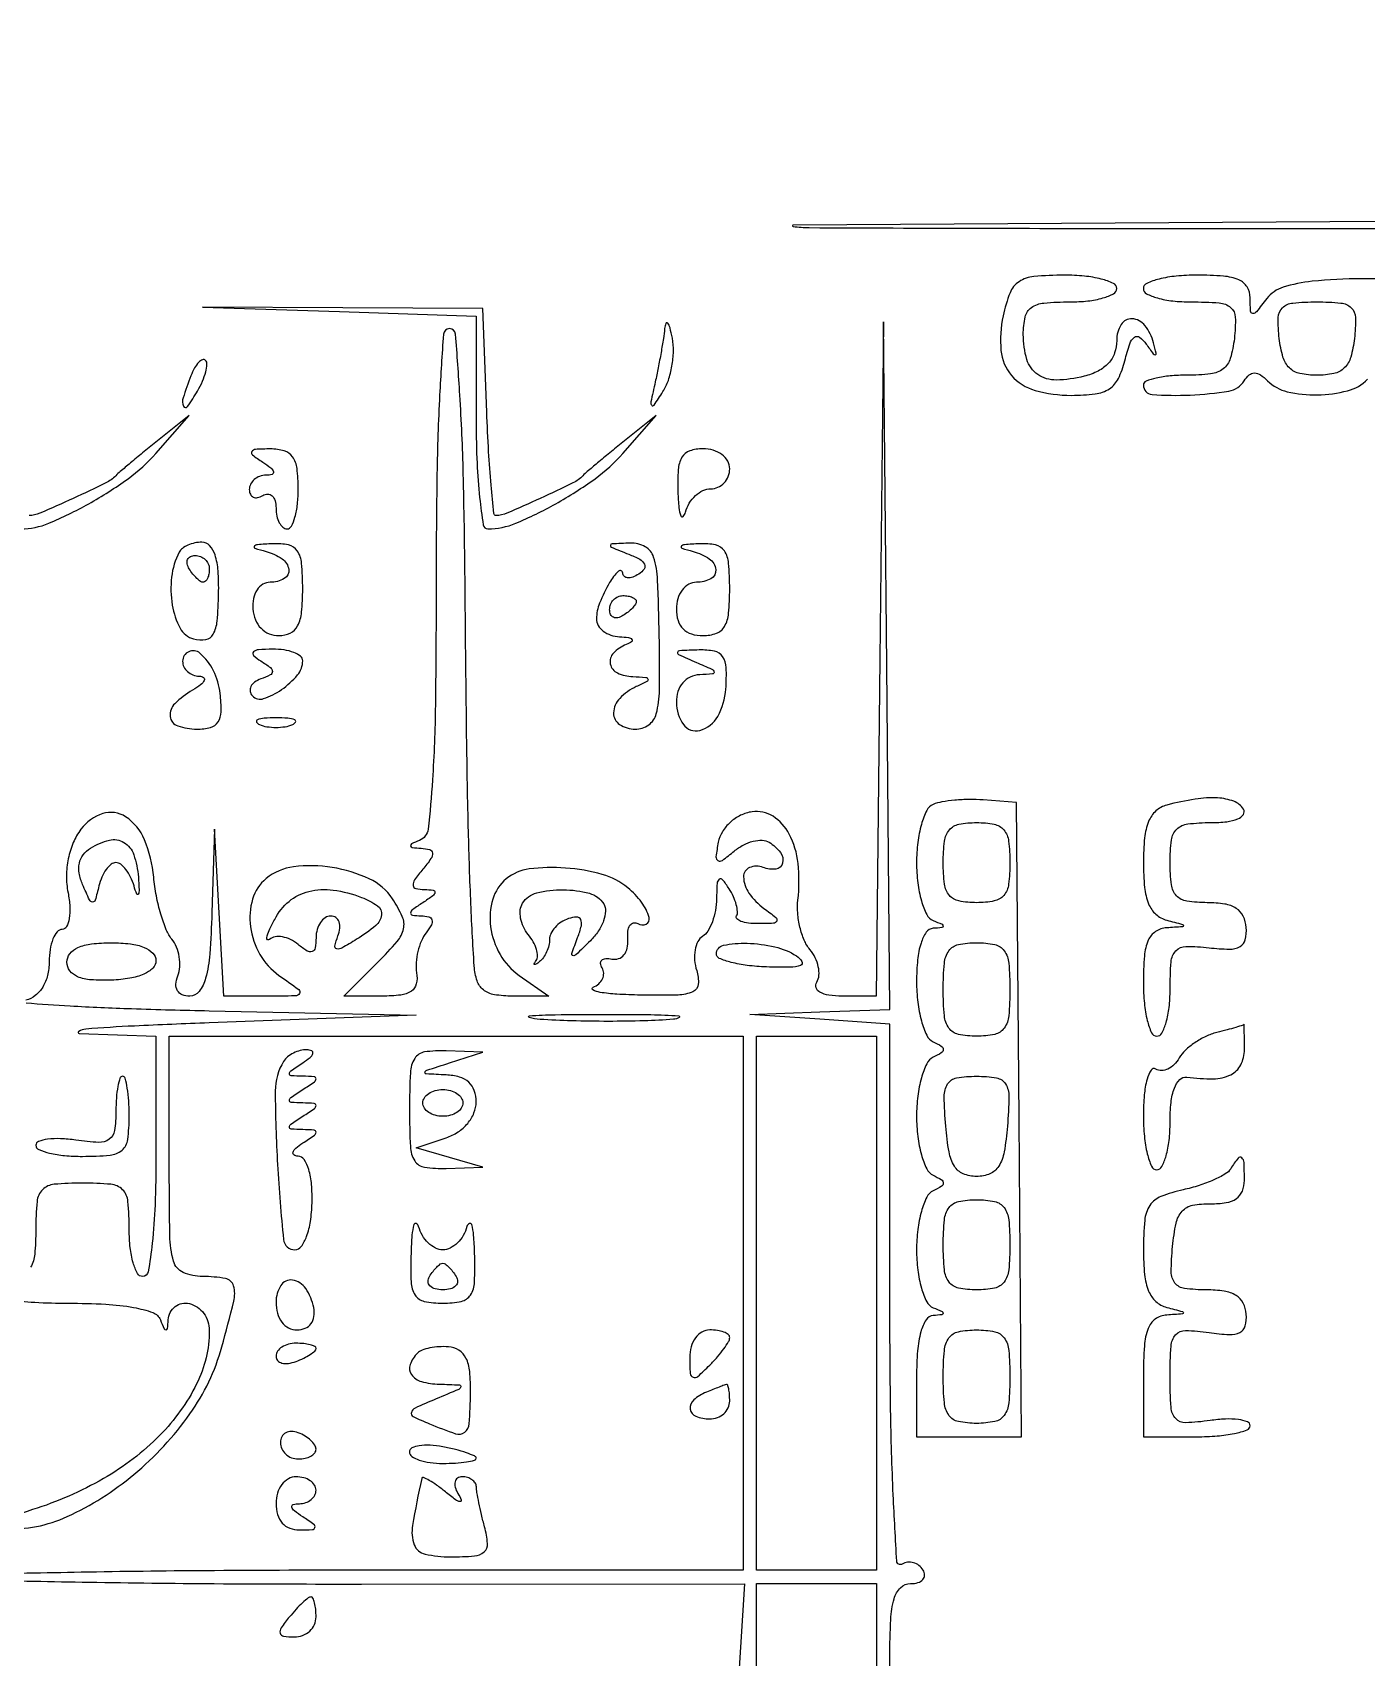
# Model space of a CAD drawing. Extents: x 23 to 255, y 40 to 184.
# Drawn here: x 130.18 to 138.64, y 148.77 to 159.06 of the extents above; entities that cross this region are included whole.
import ezdxf

# ---------------------------------------------------------------- set-up
doc = ezdxf.new("R2010")
doc.units = 0
doc.header["$MEASUREMENT"] = 0

msp = doc.modelspace()

# ---------------------------------------------------------------- linework, layer by layer
for points in [[(207.919475, 175.632891, 0.000007), (191.762556, 175.634099, 0.00002), (173.0434, 175.634494, 0.000013), (151.49745, 175.633531), (95.9364, 175.6296)], [(138.744, 157.86536), (135.00045, 157.842427, 0.924117), (134.99986, 157.834325, 0.036892), (135.102631, 157.826314, 0.000802), (137.229205, 157.821132, 0.000216), (140.6052, 157.819778, 0.000182)], [(139.207308, 157.498688, 0.004094), (138.603977, 157.502424, 0.024745), (138.291456, 157.486323, 0.050167), (138.106939, 157.448688, 0.154835), (138.00375, 157.376768, -0.007276), (137.937348, 157.292857, -0.238757), (137.914426, 157.282673, -0.384316), (137.900239, 157.296834, -0.013121), (137.898, 157.38213, 0.138792), (137.878611, 157.450635, 0.156039), (137.826824, 157.495108, 0.081294), (137.729077, 157.518797, 0.018885), (137.5596, 157.5252, 0.023598), (137.429913, 157.519076, 0.037669), (137.320605, 157.500349, 0.04382), (137.242439, 157.473351, 0.295869), (137.2212, 157.4406, 0.280337), (137.241065, 157.407954, 0.051079), (137.30983, 157.380851, 0.04186), (137.407305, 157.362135, 0.026514), (137.522919, 157.356, -0.017643), (137.702527, 157.34966, -0.159249), (137.774399, 157.320418, -0.213995), (137.803921, 157.258818, -0.034973), (137.797869, 157.12335, -0.042736), (137.772395, 156.997666, -0.158878), (137.727333, 156.931873, -0.136733), (137.647707, 156.899757, -0.02865), (137.49615, 156.891518, 0.022045), (137.390772, 156.887183, 0.035416), (137.301967, 156.873217, 0.039917), (137.237938, 156.852947, 0.305072), (137.2212, 156.828068, 0.393144), (137.276003, 156.769142, 0.028956), (137.516834, 156.765632, 0.029825), (137.763706, 156.791139, 0.21697), (137.860256, 156.855771, -0.075363), (137.891839, 156.892965, -0.181024), (137.925176, 156.905443, -0.150038), (137.96301, 156.893828, -0.047458), (138.009069, 156.855771, 0.141142), (138.133367, 156.787063, 0.059974), (138.324364, 156.766987, 0.059802), (138.515936, 156.792917, 0.133638), (138.64248, 156.86532, -0.049631)], [(135.6138, 148.3038), (135.6138, 148.7691, -0.011748), (135.619374, 149.006317, -0.057369), (135.640945, 149.138636, -0.129), (135.681928, 149.208136, -0.197878), (135.745693, 149.2344, 0.067432), (135.792283, 149.240712, 0.140899), (135.823233, 149.259657, 0.190788), (135.833944, 149.287728, 0.136093), (135.824447, 149.32038, 0.090427), (135.798175, 149.349506, 0.095498), (135.763784, 149.366806, 0.099685), (135.726673, 149.369667, 0.108373), (135.692554, 149.357687, -0.567021), (135.65801, 149.375586, -0.003608), (135.635317, 149.796303, -0.008078), (135.618896, 150.334246, -0.00359), (135.6138, 151.043886), (135.6138, 152.778758), (135.16965, 152.809829), (134.7255, 152.840901), (135.16965, 152.85655), (135.6138, 152.8722), (135.594169, 155.05065), (135.574539, 157.2291), (135.550417, 155.09295), (135.526295, 152.9568), (135.311254, 152.9568, -0.034207), (135.227442, 152.962541, -0.091835), (135.170919, 152.981267, -0.187812), (135.146778, 153.010137, -0.223275), (135.15079, 153.045106, 0.123026), (135.16437, 153.087682, 0.068385), (135.160393, 153.142344, 0.061595), (135.140449, 153.200153, 0.059437), (135.106842, 153.252127, -0.073753), (135.070692, 153.311691, -0.040053), (135.043845, 153.3932, -0.038849), (135.029414, 153.482361, -0.049384), (135.030738, 153.565671, 0.055208), (135.031731, 153.798202, 0.093519), (134.975757, 153.984059, 0.131712), (134.873111, 154.096262, 0.179415), (134.740248, 154.124982, 0.07898), (134.667708, 154.102558, 0.068952), (134.601865, 154.057983, 0.070674), (134.552045, 153.998458, 0.092063), (134.526257, 153.932393, 0.01552), (134.511542, 153.839749, 0.306737), (134.523907, 153.815335, 0.293226), (134.551811, 153.817115, 0.014643), (134.627436, 153.876226, -0.053183), (134.684847, 153.914372, -0.058392), (134.747273, 153.938122, -0.066231), (134.805128, 153.944783, -0.13479), (134.848694, 153.93199, -0.091781), (134.919917, 153.867397, -0.225752), (134.934081, 153.799973, -0.312335), (134.891746, 153.762215, -0.12293), (134.8101, 153.772206, 0.190086), (134.72455, 153.771412, 0.31146), (134.686307, 153.713287, 0.149773), (134.720571, 153.609636, 0.080882), (134.815784, 153.513005, -0.012229), (134.890247, 153.455711, -0.322222), (134.896532, 153.432739, -0.300962), (134.876641, 153.418243, -0.011272), (134.779695, 153.416057, -0.027893), (134.717105, 153.419552, -0.05796), (134.669531, 153.430557, -0.108842), (134.643791, 153.446693, -0.350249), (134.641529, 153.465418, 0.161208), (134.648035, 153.492724, 0.045488), (134.640243, 153.536369, 0.040812), (134.621816, 153.586982, 0.03334), (134.594313, 153.637639, 0.026538), (134.553854, 153.694659, 0.413921), (134.532296, 153.697165, 0.214469), (134.518318, 153.670256, 0.01239), (134.515295, 153.575143, -0.04317), (134.508285, 153.500201, -0.044304), (134.488518, 153.428251, -0.048339), (134.459847, 153.369387, -0.117374), (134.425959, 153.335373, 0.140631), (134.396102, 153.30253, 0.072852), (134.378891, 153.249333, 0.06322), (134.376235, 153.184912, 0.055621), (134.38936, 153.11888, -0.097377), (134.399217, 153.032167, -0.276319), (134.365237, 152.984583, -0.098082), (134.271203, 152.963956, -0.009197), (134.033251, 152.963479, -0.010151), (133.883615, 152.968971, -0.026491), (133.776637, 152.980782, -0.083191), (133.731046, 152.996344, -0.635141), (133.731977, 153.013005, 0.081239), (133.768854, 153.035379, 0.106944), (133.792608, 153.06661, 0.121588), (133.799545, 153.101703, 0.127374), (133.789139, 153.135322, -0.111274), (133.779355, 153.163705, -0.242561), (133.787362, 153.184619, -0.174152), (133.812562, 153.194813, -0.061108), (133.852062, 153.191546, 0.13571), (133.893928, 153.194279, 0.139547), (133.927924, 153.218154, 0.115333), (133.948577, 153.260736, 0.075289), (133.952502, 153.31544, -0.047533), (133.953371, 153.368629, -0.113146), (133.966356, 153.405732, -0.205057), (133.988595, 153.421087, -0.190599), (134.015952, 153.416197, 0.255464), (134.06921, 153.413353, 0.364287), (134.087775, 153.45435, 0.092924), (134.039768, 153.551544, 0.058559), (133.9522, 153.643476, 0.105605), (133.790474, 153.728144, 0.049827), (133.557174, 153.768743, 0.049933), (133.327534, 153.762526, 0.140942), (133.18155, 153.699617, 0.150293), (133.096206, 153.570908, 0.105637), (133.082806, 153.39648, 0.097853), (133.142889, 153.220442, 0.109381), (133.263824, 153.088497), (133.451848, 152.9568), (133.221524, 152.9568, -0.039873), (133.106668, 152.965974, -0.127132), (133.036738, 152.99656, -0.149046), (132.996759, 153.053802, -0.062368), (132.978886, 153.14715, -0.005776), (132.956495, 153.568846, -0.00442), (132.941418, 154.030393, -0.002936), (132.930385, 154.645208, -0.000835), (132.920449, 155.60055, 0.003954), (132.909334, 156.268548, 0.00936), (132.887814, 156.765625, 0.004328), (132.860531, 157.151209, 0.391174), (132.822, 157.1868, 0.393715), (132.783454, 157.150879, 0.004419), (132.759668, 156.765562, 0.009364), (132.742615, 156.265485, 0.00384), (132.7374, 155.58645, -0.003122), (132.732494, 154.800622, -0.012948), (132.714288, 154.326529, -0.013034), (132.686041, 154.014705, -0.2743), (132.63165, 153.943429, 0.014493), (132.581759, 153.921595, 0.347057), (132.575394, 153.908787, 0.323642), (132.586377, 153.898801, 0.013607), (132.642009, 153.894079, -0.053885), (132.696735, 153.884959, -0.314107), (132.714321, 153.863621, -0.17556), (132.704622, 153.828157, -0.019547), (132.6528, 153.7605, 0.018329), (132.60068, 153.692797, 0.177684), (132.591253, 153.658429, 0.328723), (132.608627, 153.638586, 0.051364), (132.663591, 153.632305, -0.028708), (132.718888, 153.628508, -0.415053), (132.729772, 153.614426, -0.207367), (132.716809, 153.592689, -0.012592), (132.6528, 153.549, 0.012592), (132.588791, 153.505311, 0.207367), (132.575828, 153.483574, 0.415053), (132.586712, 153.469492, 0.028708), (132.642009, 153.465695, -0.061634), (132.690358, 153.459164, -0.261424), (132.710584, 153.4396, -0.203606), (132.707024, 153.40769, -0.039767), (132.674024, 153.35865, 0.068059), (132.643559, 153.307352, 0.041854), (132.621667, 153.240474, 0.041251), (132.610893, 153.169295, 0.057099), (132.613879, 153.10485, -0.096959), (132.611558, 153.034404, -0.189488), (132.580289, 152.988775, -0.11983), (132.513297, 152.963792, -0.029616), (132.39536, 152.9568), (132.152891, 152.9568), (132.368281, 153.17219, 0.018349), (132.490613, 153.303845, 0.122477), (132.530678, 153.383058, 0.163839), (132.522894, 153.460437, 0.040116), (132.460057, 153.57404, 0.138254), (132.313497, 153.700167, 0.069664), (132.078345, 153.772067, 0.069945), (131.833813, 153.77646, 0.143735), (131.659517, 153.701284, 0.148271), (131.573759, 153.571433, 0.10577), (131.560006, 153.396638, 0.098267), (131.619937, 153.220601, 0.109368), (131.741024, 153.088497, -0.006351), (131.866241, 152.9984, -0.388836), (131.871097, 152.973515, -0.256945), (131.844363, 152.958251, -0.003945), (131.660461, 152.9568), (131.391874, 152.9568), (131.361838, 153.48555), (131.331801, 154.0143), (131.315501, 153.48555, -0.010798), (131.301787, 153.224154, -0.046481), (131.275941, 153.070733, -0.096965), (131.235039, 152.986731, -0.235289), (131.174955, 152.9568, -0.094009), (131.127441, 152.965813, -0.167795), (131.097545, 152.991376, -0.152052), (131.088057, 153.032066, -0.073557), (131.09982, 153.084777, 0.076404), (131.112145, 153.141518, 0.055867), (131.108902, 153.206009, 0.05592), (131.091476, 153.26811, 0.077008), (131.061777, 153.317767, -0.077892), (131.026302, 153.377318, -0.024026), (130.991982, 153.476305, -0.023388), (130.963717, 153.592343, -0.023697), (130.946562, 153.710008, 0.071972), (130.888086, 153.947842, 0.151867), (130.768907, 154.093362, 0.228028), (130.623653, 154.113056, 0.154344), (130.485292, 154.0143, 0.062437), (130.436696, 153.929408, 0.048659), (130.405458, 153.827692, 0.047356), (130.39386, 153.718768, 0.051124), (130.403532, 153.61245, -0.032605), (130.41498, 153.523285, -0.055161), (130.411393, 153.448141, -0.079212), (130.394678, 153.397021, -0.281256), (130.366485, 153.3798, 0.225771), (130.334901, 153.364772, 0.075281), (130.30823, 153.319494, 0.057286), (130.290032, 153.253119, 0.038306), (130.284, 153.174503, -0.058868), (130.273778, 153.087981, -0.077706), (130.243612, 153.014657, -0.087989), (130.196265, 152.960775, -0.105067), (130.13595, 152.930517, 0.845505)], [(130.104468, 155.9178, 0.099383), (130.281363, 155.953311, 0.02833), (130.534494, 156.076486, 0.029338), (130.783977, 156.235757, 0.055162), (130.9608, 156.396258), (131.1723, 156.63569), (130.9608, 156.467095, 0.00273), (130.876718, 156.399316, 0.003354), (130.799003, 156.335093, 0.002787), (130.73438, 156.280341, 0.024221), (130.707, 156.254478, -0.088537), (130.643883, 156.208581, -0.005646), (130.436469, 156.110725, -0.005133), (130.225396, 156.016652, -0.102608), (130.156678, 156.0024, -0.384854)], [(130.137416, 152.914012, 0.005385), (130.416584, 152.895084, 0.00598), (130.806154, 152.877553, 0.002991), (131.2992, 152.864223), (132.6105, 152.836619), (131.2992, 152.7876, 0.002454), (130.824265, 152.767511, 0.00841), (130.515989, 152.747754, 0.112805), (130.471122, 152.733605, 0.750349), (130.47435, 152.720791), (130.9608, 152.703), (130.9608, 151.9416, -0.009164), (130.955156, 151.633679, -0.018502), (130.9373, 151.3917, -0.014491), (130.911797, 151.210249, -0.365646), (130.8762, 151.1802, -0.277684), (130.84357, 151.199835, -0.052312), (130.816451, 151.267179, -0.042582), (130.797737, 151.362842, -0.027026), (130.7916, 151.4763, 0.021868), (130.783724, 151.656296, 0.176278), (130.7493, 151.7301, 0.176278), (130.675496, 151.764524, 0.021868), (130.4955, 151.7724, 0.021868), (130.315504, 151.764524, 0.176278), (130.2417, 151.7301, 0.176278), (130.207276, 151.656296, 0.021868), (130.1994, 151.4763, -0.022514), (130.192447, 151.321966, -0.10769), (130.166164, 151.238362, -0.177212)], [(129.998718, 149.581164, 0.119802), (130.398434, 149.658882, 0.066431), (130.820933, 149.925638, 0.064008), (131.176226, 150.309232, 0.08732), (131.378713, 150.733738, 0.007419), (131.454533, 151.023366, 0.127575), (131.45331, 151.120572, 0.289989), (131.401975, 151.167441, 0.04389), (131.2569, 151.1802, -0.104331), (131.134161, 151.206093, -0.224677), (131.072425, 151.27749, -0.064117), (131.049123, 151.43946, -0.003707), (131.0454, 151.9416), (131.0454, 152.703), (132.8643, 152.703), (134.6832, 152.703), (134.6832, 151.011), (134.6832, 149.319), (132.2157, 149.319, 0.001694), (131.27256, 149.315805, 0.002904), (130.48612, 149.305908, 0.00048), (129.800092, 149.292629, 0.660858)], [(130.017863, 151.035446, 0.024552), (130.192363, 151.016967, 0.014104), (130.40385, 151.011, -0.013296), (130.642559, 151.004651, -0.031386), (130.819313, 150.984067, -0.040594), (130.940836, 150.951762, -0.214789), (130.989371, 150.90525, 0.009076), (131.013082, 150.84943, 0.295955), (131.024844, 150.8418, 0.382689), (131.033958, 150.849973, 0.011437), (131.038721, 150.90525, -0.213564), (131.083148, 150.989785, -0.2342), (131.173258, 151.008615, -0.174833), (131.26407, 150.94645, -0.15737), (131.2992, 150.837599, -0.116974), (131.219016, 150.499547, -0.078445), (130.986456, 150.175404, -0.068018), (130.627788, 149.899302, -0.053892), (130.179173, 149.702961, 0.011443), (130.038407, 149.655098, 0.060843)], [(129.835513, 149.256246, 0.000443), (130.537337, 149.243461, 0.00279), (131.330992, 149.234136, 0.00172), (132.264882, 149.231587), (134.692426, 149.233312), (134.666663, 148.832006), (134.6409, 148.4307)]]:
    msp.add_lwpolyline(points, format="xyb")
for points in [[(136.332139, 157.267935, 0.077116), (136.318441, 157.048269, 0.155593), (136.385349, 156.890178, 0.148468), (136.534313, 156.795339, 0.068145), (136.764647, 156.7638, 0.030441), (136.916202, 156.773036, 0.113649), (137.005385, 156.805394, 0.136468), (137.062432, 156.869765, 0.052044), (137.103877, 156.983339, -0.018768), (137.134913, 157.089889, -0.147343), (137.164272, 157.131579, -0.339675), (137.197414, 157.131903, -0.078605), (137.23883, 157.089089, 0.005133), (137.283894, 157.026253, 0.283067), (137.296796, 157.021, 0.435176), (137.302855, 157.03015, 0.006991), (137.285803, 157.096913, 0.100696), (137.231043, 157.206131, 0.214641), (137.149121, 157.249036, 0.281197), (137.079694, 157.212126, 0.134278), (137.052, 157.110862, -0.085527), (137.038452, 157.032236, -0.099929), (136.999535, 156.967384, -0.089908), (136.934696, 156.91791, -0.056699), (136.845308, 156.884347, -0.056558), (136.669307, 156.860816, -0.156866), (136.551127, 156.896248, -0.172429), (136.48258, 156.990893, -0.07145), (136.4598, 157.149493, -0.053896), (136.47186, 157.26105, -0.188804), (136.511276, 157.320099, -0.131501), (136.590784, 157.348896, -0.021501), (136.7559, 157.356, 0.027026), (136.869358, 157.362137, 0.042582), (136.965021, 157.380851, 0.052312), (137.032365, 157.40797, 0.277684), (137.052, 157.4406, 0.293239), (137.030998, 157.473332, 0.045052), (136.95457, 157.500349, 0.038376), (136.84743, 157.519074, 0.024083), (136.720322, 157.5252, 0.021227), (136.527323, 157.517003, 0.125753), (136.432667, 157.484042, 0.155693), (136.37581, 157.413242, 0.037893)], [(138.559269, 157.12335, -0.041219), (138.535861, 157.006036, -0.130226), (138.495108, 156.937792, -0.141853), (138.428257, 156.901993, -0.052502), (138.321, 156.8907, -0.052502), (138.213743, 156.901993, -0.141853), (138.146892, 156.937792, -0.130226), (138.106139, 157.006036, -0.041219), (138.082731, 157.12335, -0.032921), (138.076251, 157.256181, -0.197576), (138.103096, 157.318421, -0.171376), (138.168621, 157.34879, -0.023644), (138.321, 157.356, -0.023644), (138.473379, 157.34879, -0.171376), (138.538904, 157.318421, -0.197576), (138.565749, 157.256181, -0.032921)], [(132.12405, 157.294494), (132.9912, 157.265481), (132.9912, 156.59164, 0.010343), (132.996545, 156.333285, 0.017103), (133.013016, 156.115741, 0.011161), (133.035959, 155.943072, 0.369676), (133.065468, 155.9178, 0.099383), (133.242363, 155.953311, 0.02833), (133.495494, 156.076486, 0.029338), (133.744977, 156.235757, 0.055162), (133.9218, 156.396258), (134.1333, 156.63569), (133.9218, 156.467095, 0.00273), (133.837718, 156.399316, 0.003354), (133.760002, 156.335093, 0.002787), (133.69538, 156.280341, 0.024221), (133.668, 156.254478, -0.088537), (133.604883, 156.208581, -0.005646), (133.397469, 156.110725, -0.005133), (133.186396, 156.016652, -0.102608), (133.117678, 156.0024, -0.384854), (133.103125, 156.015549, -0.002704), (133.08587, 156.194997, -0.008235), (133.070182, 156.406652, -0.004962), (133.058209, 156.65805), (133.0335, 157.3137), (132.1452, 157.318604), (131.2569, 157.323507)], [(134.185966, 157.1868, -0.013669), (134.177903, 157.123604, -0.005055), (134.163217, 157.035049, -0.005006), (134.145235, 156.938676, -0.006009), (134.126324, 156.8484, 0.003616), (134.09927, 156.722265, 0.223843), (134.104499, 156.70056, 0.505006), (134.118722, 156.701147, 0.006606), (134.175345, 156.787383, 0.060816), (134.209472, 156.858702, 0.03761), (134.232458, 156.948862, 0.037292), (134.241876, 157.042812, 0.054153), (134.234986, 157.125783, 0.014718), (134.220105, 157.192181, 0.107129), (134.205594, 157.221222, 0.577305), (134.193772, 157.219398, 0.067847)], [(131.182751, 156.887429, 0.013074), (131.133228, 156.747546, 0.18392), (131.135827, 156.69527, 0.582659), (131.161379, 156.692649, 0.022794), (131.224927, 156.791295, 0.028467), (131.256416, 156.853316, 0.039963), (131.276703, 156.91197, 0.045448), (131.284558, 156.959952, 0.217548), (131.275106, 156.985294, 0.299281), (131.255813, 156.989281, 0.109577), (131.231641, 156.972883, 0.064271), (131.205819, 156.937324, 0.033338)], [(131.6376, 156.3408, -0.021149), (131.690209, 156.303556, -0.167501), (131.706338, 156.278969, -0.405416), (131.697236, 156.263135, -0.066727), (131.65875, 156.257495, 0.083154), (131.618363, 156.250222, 0.091721), (131.584064, 156.230263, 0.09923), (131.56112, 156.200883, 0.11683), (131.553, 156.166607, 0.108972), (131.559623, 156.136579, 0.182303), (131.577851, 156.118691, 0.161196), (131.605274, 156.116059, 0.082592), (131.6376, 156.1293, -0.139169), (131.669718, 156.138432, -0.191142), (131.697349, 156.127483, -0.138808), (131.716002, 156.096361, -0.066118), (131.7222, 156.049693, 0.051482), (131.72741, 155.999227, 0.071405), (131.742909, 155.956544, 0.091442), (131.765791, 155.927854, 0.180719), (131.7927, 155.9178, 0.281649), (131.819912, 155.934449, 0.050468), (131.842491, 155.992354, 0.041504), (131.858088, 156.074347, 0.026262), (131.8632, 156.1716, 0.030254), (131.855382, 156.300682, 0.122713), (131.82747, 156.373687, 0.170526), (131.774424, 156.411847, 0.07342), (131.68695, 156.424105, 0.011407), (131.591866, 156.421236, 0.250821), (131.568882, 156.407318, 0.381624), (131.573089, 156.38594, 0.018406)], [(134.270014, 156.15045, 0.013336), (134.27613, 156.052473, 0.069126), (134.28831, 155.999756, 0.544712), (134.303152, 155.996621, 0.132213), (134.318517, 156.02355, -0.071619), (134.342348, 156.080136, -0.07028), (134.381296, 156.12811, -0.075733), (134.428875, 156.160477, -0.112012), (134.477903, 156.1716, 0.104278), (134.523957, 156.18131, 0.099031), (134.563145, 156.208877, 0.096628), (134.589409, 156.25006, 0.094034), (134.5986, 156.2985, 0.130775), (134.585639, 156.347209, 0.10214), (134.54925, 156.388387, 0.08892), (134.494492, 156.415936, 0.072314), (134.4294, 156.4254, 0.0814), (134.345071, 156.41158, 0.182114), (134.295548, 156.371108, 0.11614), (134.271954, 156.293213, 0.02464)], [(131.107785, 155.76975, 0.088361), (131.060213, 155.612266, 0.070965), (131.064572, 155.435033, 0.080449), (131.114391, 155.288073, 0.209911), (131.200001, 155.220305, 0.105875), (131.276756, 155.216863, 0.228896), (131.323823, 155.250194, 0.105177), (131.348969, 155.33295, 0.015855), (131.358324, 155.506989, 0.022362), (131.355029, 155.651941, 0.061472), (131.335722, 155.752208, 0.106008), (131.301368, 155.811621, 0.211921), (131.252742, 155.8332, 0.051594), (131.207223, 155.82849, 0.051645), (131.163649, 155.814562, 0.05654), (131.128303, 155.794062, 0.116184)], [(131.65875, 155.774883, -0.086372), (131.760782, 155.728345, -0.212169), (131.803098, 155.659698, -0.309875), (131.774166, 155.602275, -0.126444), (131.685158, 155.5794, 0.135509), (131.63862, 155.566551, 0.115555), (131.60192, 155.531047, 0.095658), (131.580088, 155.476565, 0.066491), (131.576261, 155.4102, 0.076192), (131.592094, 155.341739, 0.097873), (131.627139, 155.287601, 0.104086), (131.678214, 155.253125, 0.096884), (131.740203, 155.241, 0.113763), (131.812715, 155.257715, 0.162811), (131.85945, 155.30357, 0.09485), (131.884475, 155.389631, 0.023465), (131.8914, 155.5371, 0.020614), (131.884686, 155.699874, 0.126755), (131.857355, 155.778485, 0.198098), (131.801987, 155.815789, 0.063402), (131.70105, 155.823386, 0.005718), (131.604412, 155.817295, 0.197309), (131.584405, 155.807283, 0.541772), (131.58783, 155.795184, 0.01159)], [(133.958485, 155.757248, -0.031576), (134.028155, 155.724756, -0.152316), (134.058194, 155.693714, -0.279563), (134.055764, 155.662836, -0.098689), (134.021935, 155.631301, -0.049466), (133.983442, 155.612482, -0.105494), (133.950834, 155.607699, -0.178656), (133.92946, 155.617196, -0.197551), (133.920505, 155.637857, 0.651256), (133.893543, 155.649173, 0.073585), (133.836952, 155.577261, 0.034458), (133.773949, 155.447145, 0.092714), (133.753895, 155.34675, 0.137046), (133.764769, 155.305898, 0.09643), (133.79647, 155.270102, 0.083175), (133.844163, 155.244801, 0.069287), (133.90065, 155.234321, -0.021021), (133.957042, 155.229396, -0.185333), (133.978657, 155.217709, -0.449116), (133.976624, 155.202813, -0.051902), (133.94295, 155.184971, 0.104455), (133.861319, 155.130116, 0.248878), (133.841517, 155.062049, 0.237559), (133.886837, 155.004986, 0.098563), (133.98525, 154.981254, -0.00889), (134.065821, 154.976582, -0.30205), (134.080218, 154.965354, -0.371832), (134.073986, 154.950204, -0.01078), (134.0064, 154.917804, 0.094192), (133.901122, 154.843705, 0.188031), (133.862256, 154.751252, 0.260104), (133.900514, 154.678247, 0.145811), (133.999342, 154.6488, 0.15454), (134.084888, 154.675887, 0.178196), (134.133312, 154.745945, 0.060561), (134.152933, 154.894715, 0.006591), (134.151886, 155.241, 0.006496), (134.141581, 155.593804, 0.0653), (134.116336, 155.738607, 0.192537), (134.06258, 155.804616, 0.136121), (133.968593, 155.827254, 0.003037), (133.852497, 155.822573, 0.359662), (133.842133, 155.813169, 0.345097), (133.849255, 155.800764, 0.002938)], [(134.36595, 155.774883, -0.085659), (134.469077, 155.728021, -0.219845), (134.510255, 155.659417, -0.309409), (134.479404, 155.601905, -0.12015), (134.3871, 155.5794, 0.130775), (134.338391, 155.566439, 0.10214), (134.297213, 155.53005, 0.08892), (134.269664, 155.475292, 0.072314), (134.2602, 155.4102, 0.072254), (134.270931, 155.336331, 0.124864), (134.3025, 155.2833, 0.124864), (134.355531, 155.251731, 0.072254), (134.4294, 155.241, 0.087745), (134.514208, 155.255999, 0.177212), (134.565364, 155.299162, 0.10769), (134.591647, 155.382766, 0.022514), (134.5986, 155.5371, 0.020614), (134.591886, 155.699874, 0.126755), (134.564555, 155.778485, 0.198098), (134.509187, 155.815789, 0.063402), (134.40825, 155.823386, 0.005718), (134.311612, 155.817295, 0.197309), (134.291605, 155.807283, 0.541772), (134.29503, 155.795184, 0.01159)], [(131.2992, 155.664, -0.042167), (131.296464, 155.631611, -0.061769), (131.288241, 155.604251, -0.081139), (131.276159, 155.585699, -0.210953), (131.261893, 155.5794, -0.151918), (131.244065, 155.584945, -0.038439), (131.220186, 155.604251, -0.035638), (131.195057, 155.631617, -0.029505), (131.1723, 155.664, -0.082592), (131.159059, 155.696326, -0.161196), (131.161691, 155.723749, -0.182303), (131.179579, 155.741977, -0.108972), (131.209607, 155.7486, -0.093332), (131.243807, 155.74216, -0.09642), (131.272882, 155.723749, -0.099167), (131.292342, 155.69628, -0.105053)], [(134.0064, 155.457493, -0.151918), (134.000855, 155.439665, -0.038439), (133.981549, 155.415786, -0.035638), (133.954183, 155.390657, -0.029505), (133.9218, 155.3679, -0.082592), (133.889474, 155.354659, -0.161196), (133.862051, 155.357291, -0.182303), (133.843823, 155.375179, -0.108972), (133.8372, 155.405207, -0.093332), (133.84364, 155.439407, -0.09642), (133.862051, 155.468482, -0.099167), (133.88952, 155.487942, -0.105053), (133.9218, 155.4948, -0.042167), (133.954189, 155.492064, -0.061769), (133.981549, 155.483841, -0.081139), (134.000101, 155.471759, -0.210953)], [(131.13, 155.07885, 0.113777), (131.138106, 155.043687, 0.097765), (131.161064, 155.013366, 0.091431), (131.195365, 154.99255, 0.084899), (131.23575, 154.984627, -0.145621), (131.262513, 154.97595, -0.368599), (131.26742, 154.957636, -0.121624), (131.244405, 154.929557, -0.02869), (131.19345, 154.895824, 0.061658), (131.080693, 154.810004, 0.230194), (131.051421, 154.728436, 0.290573), (131.098744, 154.669134, 0.083118), (131.220219, 154.6488, 0.063125), (131.306813, 154.659776, 0.186866), (131.354682, 154.694069, 0.142947), (131.37443, 154.758889, 0.032407), (131.368269, 154.874926, 0.084846), (131.325825, 155.018669, 0.101978), (131.239598, 155.12985, 0.294231), (131.16864, 155.139529, 0.291363)], [(131.626023, 155.080745, -0.020691), (131.686469, 155.038848, -0.235018), (131.699045, 155.01357, -0.286291), (131.685418, 154.991721, -0.028556), (131.626023, 154.966723, 0.069143), (131.586468, 154.946164, 0.122163), (131.562614, 154.918427, 0.160455), (131.558075, 154.888179, 0.146173), (131.572106, 154.859827, 0.294707), (131.643149, 154.841854, 0.070831), (131.756988, 154.899226, 0.065788), (131.85842, 154.991776, 0.176748), (131.8914, 155.082159, 0.231497), (131.877534, 155.110503, 0.073854), (131.835485, 155.134211, 0.056104), (131.773948, 155.150178, 0.037162), (131.70105, 155.155105, 0.015005), (131.610645, 155.151775, 0.180447), (131.579404, 155.137678, 0.429735), (131.579881, 155.115892, 0.043137)], [(134.3871, 155.0718, -0.005675), (134.48456, 155.028603, -0.223503), (134.499406, 155.011065, -0.467319), (134.490445, 154.998289, -0.011173), (134.40825, 154.993146, 0.098015), (134.348001, 154.978686, 0.109962), (134.3006, 154.942652, 0.101932), (134.270531, 154.887426, 0.073992), (134.2602, 154.818, 0.156358), (134.305074, 154.678012, 0.313227), (134.409365, 154.640733, 0.203047), (134.522777, 154.729564, 0.109397), (134.574044, 154.902768, 0.026228), (134.576409, 155.038659, 0.14201), (134.553641, 155.108022, 0.195718), (134.50179, 155.14236, 0.057609), (134.404844, 155.150454, 0.003315), (134.280154, 155.14566, 0.338022), (134.267639, 155.135184, 0.357376), (134.274743, 155.121009, 0.003476)], [(131.61645, 154.677371, 0.057986), (131.664673, 154.664145, 0.037979), (131.7222, 154.659769, 0.037979), (131.779727, 154.664145, 0.057986), (131.82795, 154.677371, 0.174857), (131.845664, 154.693215, 0.447206), (131.840508, 154.707507, 0.078554), (131.797616, 154.717403, 0.017491), (131.7222, 154.720042, 0.017491), (131.646784, 154.717403, 0.078554), (131.603892, 154.707507, 0.447206), (131.598736, 154.693215, 0.174857)], [(135.88875, 154.171614, 0.180787), (135.847806, 154.132998, 0.044458), (135.81395, 154.045215, 0.039646), (135.790728, 153.93065, 0.030194), (135.783, 153.8028, 0.029973), (135.79069, 153.67463, 0.040199), (135.81383, 153.560604, 0.045539), (135.847659, 153.473793, 0.183176), (135.88875, 153.435829, -0.009076), (135.94457, 153.412118, -0.295955), (135.9522, 153.400356, -0.382689), (135.944027, 153.391242, -0.011437), (135.88875, 153.386479, 0.230027), (135.844825, 153.361605, 0.075178), (135.811326, 153.292833, 0.051297), (135.789811, 153.18707, 0.024552), (135.783, 153.04845, 0.029693), (135.790758, 152.917924, 0.03807), (135.81405, 152.7999, 0.041955), (135.84791, 152.708507, 0.175648), (135.88875, 152.66775, -0.029131), (135.940142, 152.640016, -0.260055), (135.9522, 152.6184, -0.260055), (135.940142, 152.596784, -0.029131), (135.88875, 152.56905, 0.173653), (135.847945, 152.528642, 0.042679), (135.814064, 152.438933, 0.038619), (135.790766, 152.323171, 0.030361), (135.783, 152.1954, 0.030361), (135.790766, 152.067629, 0.038619), (135.814064, 151.951867, 0.042679), (135.847945, 151.862158, 0.173653), (135.88875, 151.82175, -0.029131), (135.940142, 151.794016, -0.260055), (135.9522, 151.7724, -0.260055), (135.940142, 151.750784, -0.029131), (135.88875, 151.72305, 0.173653), (135.847945, 151.682642, 0.042679), (135.814064, 151.592933, 0.038619), (135.790766, 151.477171, 0.030361), (135.783, 151.3494, 0.029973), (135.79069, 151.22123, 0.040199), (135.81383, 151.107204, 0.045539), (135.847659, 151.020393, 0.183176), (135.88875, 150.982429, -0.009076), (135.94457, 150.958718, -0.295955), (135.9522, 150.946956, -0.382689), (135.944027, 150.937842, -0.011437), (135.88875, 150.933079, 0.243429), (135.843588, 150.905968, 0.071645), (135.810396, 150.829504, 0.04693), (135.789468, 150.709532, 0.019731), (135.783, 150.5457), (135.783, 150.165), (136.115438, 150.165), (136.447876, 150.165), (136.432688, 152.17425), (136.4175, 154.1835), (136.206, 154.199814, 0.021748), (136.117268, 154.202786, 0.019667), (136.025564, 154.198259, 0.020115), (135.943768, 154.187659, 0.057392)], [(137.36925, 154.167483, 0.121246), (137.300464, 154.130179, 0.112196), (137.254465, 154.064239, 0.072334), (137.228814, 153.95997, 0.024207), (137.2212, 153.8028, 0.024207), (137.228814, 153.64563, 0.072334), (137.254465, 153.541361, 0.112196), (137.300464, 153.475421, 0.121246), (137.36925, 153.438117, -0.001923), (137.468755, 153.411704, -0.339035), (137.475, 153.403553, -0.392517), (137.468565, 153.396619, -0.002113), (137.36925, 153.389614, 0.129135), (137.298061, 153.365782, 0.148296), (137.252216, 153.310961, 0.081121), (137.227856, 153.211472, 0.019562), (137.2212, 153.0414, 0.023598), (137.227324, 152.911713, 0.037669), (137.246051, 152.802405, 0.04382), (137.273049, 152.724239, 0.295869), (137.3058, 152.703, 0.276888), (137.338425, 152.722567, 0.052681), (137.365549, 152.789494, 0.042798), (137.384262, 152.884624, 0.02718), (137.3904, 152.997448, -0.018525), (137.396961, 153.174467, -0.170712), (137.427268, 153.243769, -0.207877), (137.491099, 153.271547, -0.029122), (137.638052, 153.263061, 0.024935), (137.765879, 153.254605, 0.12955), (137.833945, 153.271369, 0.209612), (137.867275, 153.314455, 0.080262), (137.873849, 153.391613, 0.095751), (137.854201, 153.463697, 0.137773), (137.8103, 153.51267, 0.103172), (137.73667, 153.540427, 0.038743), (137.626197, 153.549, -0.03666), (137.496574, 153.558517, -0.170519), (137.4312, 153.592915, -0.158121), (137.398932, 153.662354, -0.030348), (137.3904, 153.8028, -0.030851), (137.399259, 153.946244, -0.16954), (137.433116, 154.014708, -0.1661), (137.502658, 154.047998, -0.029326), (137.649193, 154.0566, 0.027979), (137.749417, 154.062213, 0.069343), (137.820505, 154.080391, 0.145541), (137.854866, 154.108056, 0.297719), (137.8557, 154.1412, 0.167034), (137.794513, 154.191311, 0.075448), (137.691694, 154.212645, 0.052871), (137.549859, 154.205311, 0.02458)], [(136.3752, 153.8028, -0.030103), (136.366974, 153.66629, -0.144586), (136.336425, 153.59553, -0.173074), (136.275747, 153.559708, -0.047675), (136.1637, 153.549, -0.047675), (136.051653, 153.559708, -0.173074), (135.990975, 153.59553, -0.144586), (135.960426, 153.66629, -0.030103), (135.9522, 153.8028, -0.030103), (135.960426, 153.93931, -0.144586), (135.990975, 154.01007, -0.173074), (136.051653, 154.045892, -0.047675), (136.1637, 154.0566, -0.047675), (136.275747, 154.045892, -0.173074), (136.336425, 154.01007, -0.144586), (136.366974, 153.93931, -0.030103)], [(130.849521, 153.711573, -0.007573), (130.854496, 153.630055, -0.124244), (130.849072, 153.60349, -0.657643), (130.839262, 153.603896, -0.020887), (130.822168, 153.65475, 0.042233), (130.800395, 153.711403, 0.052494), (130.77061, 153.75931, 0.061779), (130.737766, 153.792212, 0.167253), (130.707, 153.8028, 0.171603), (130.676771, 153.79211, 0.065723), (130.645611, 153.75931, 0.055037), (130.618275, 153.711403, 0.043476), (130.599396, 153.65475, -0.010287), (130.575843, 153.564525, -0.358662), (130.559084, 153.552908, -0.26895), (130.539917, 153.566249, -0.00727), (130.496265, 153.663288, -0.057791), (130.47437, 153.735933, -0.098232), (130.475544, 153.799159, -0.110474), (130.500094, 153.852066, -0.088304), (130.546622, 153.894563, -0.081301), (130.665492, 153.945065, -0.198275), (130.757806, 153.930926, -0.176429), (130.820461, 153.853141, -0.063264)], [(132.265181, 153.582249, -0.061418), (132.365163, 153.529036, -0.276737), (132.390991, 153.471053, -0.192761), (132.354173, 153.403935, -0.032499), (132.23293, 153.316788, -0.009881), (132.140352, 153.261485, -0.177548), (132.106791, 153.255817, -0.431009), (132.094878, 153.27429, -0.031326), (132.115081, 153.338738, 0.065751), (132.126596, 153.386813, 0.113151), (132.121628, 153.427487, 0.152117), (132.10133, 153.454251, 0.156266), (132.069651, 153.4644, 0.144987), (132.033938, 153.453822, 0.099354), (132.00351, 153.42408, 0.08353), (131.983004, 153.379611, 0.066447), (131.976, 153.327141, -0.038656), (131.971007, 153.262657, -0.269757), (131.951875, 153.239071, -0.236806), (131.919646, 153.242394, -0.031246), (131.862466, 153.284107, 0.059037), (131.814052, 153.315467, 0.071164), (131.762565, 153.332231, 0.084147), (131.716023, 153.332453, 0.148152), (131.681807, 153.315616, -0.343706), (131.668555, 153.314429, -0.321158), (131.663491, 153.327238, -0.045963), (131.679775, 153.373737, -0.012757), (131.713717, 153.44325, -0.09888), (131.805255, 153.557177, -0.112953), (131.929566, 153.620614, -0.096927), (132.084583, 153.62894, -0.056765)], [(133.799917, 153.540882, -0.154961), (133.811421, 153.495085, -0.07157), (133.798827, 153.434294, -0.060657), (133.765611, 153.368634, -0.050394), (133.715739, 153.308232, -0.003394), (133.623966, 153.218688, -0.25643), (133.604697, 153.213474, -0.444417), (133.597569, 153.226628, -0.005441), (133.634609, 153.327894, 0.028261), (133.658239, 153.40294, 0.178141), (133.654141, 153.442176, 0.298605), (133.62819, 153.457515, 0.06891), (133.575731, 153.447744, 0.064365), (133.530147, 153.425707, 0.063845), (133.491524, 153.392753, 0.06963), (133.465376, 153.354356, 0.115215), (133.4565, 153.31635, -0.060248), (133.451818, 153.277637, -0.045569), (133.437862, 153.237126, -0.046533), (133.417347, 153.20095, -0.075368), (133.39305, 153.17535, -0.014392), (133.369891, 153.158384, -0.224789), (133.360448, 153.156848, -0.493629), (133.358244, 153.162486, -0.024268), (133.371166, 153.181666, 0.168183), (133.380489, 153.210957, 0.066595), (133.373747, 153.253242, 0.055892), (133.353389, 153.301024, 0.044603), (133.321583, 153.34716, -0.064118), (133.290808, 153.395742, -0.063603), (133.27324, 153.450666, -0.069382), (133.270921, 153.503352, -0.115263), (133.28501, 153.545294, -0.195423), (133.375154, 153.611191, -0.063542), (133.542176, 153.63105, -0.063445), (133.709293, 153.608301, -0.191079)], [(130.9608, 153.182008, -0.199674), (130.941095, 153.134632, -0.092465), (130.884977, 153.0964, -0.062771), (130.795936, 153.069995, -0.031342), (130.6788, 153.058214, -0.026413), (130.550066, 153.060176, -0.078575), (130.464318, 153.07979, -0.134723), (130.415205, 153.11709, -0.164825), (130.3968, 153.171406, -0.168046), (130.415528, 153.225554, -0.123415), (130.466129, 153.264765, -0.075407), (130.552737, 153.288095, -0.028157), (130.6788, 153.2952, -0.029565), (130.798645, 153.288107, -0.065965), (130.886958, 153.265561, -0.10256), (130.94127, 153.229501, -0.197582)], [(135.0216, 153.211634, -0.114426), (135.056369, 153.176132, -0.473036), (135.047785, 153.151601, -0.086621), (134.981587, 153.139711, -0.010189), (134.83125, 153.142037, -0.021023), (134.709663, 153.151527, -0.033463), (134.607192, 153.170898, -0.036249), (134.532736, 153.196085, -0.301717), (134.514, 153.224308, -0.358056), (134.558767, 153.278807, -0.055162), (134.708924, 153.291639, -0.050911), (134.884616, 153.269259, -0.085088)], [(136.3752, 152.9991, -0.021436), (136.368067, 152.832812, -0.13443), (136.338943, 152.75376, -0.189121), (136.278944, 152.714731, -0.050766), (136.1637, 152.703, -0.050766), (136.048456, 152.714731, -0.189121), (135.988457, 152.75376, -0.13443), (135.959333, 152.832812, -0.021436), (135.9522, 152.9991, -0.021436), (135.959333, 153.165388, -0.13443), (135.988457, 153.24444, -0.189121), (136.048456, 153.283469, -0.050766), (136.1637, 153.2952, -0.050766), (136.278944, 153.283469, -0.189121), (136.338943, 153.24444, -0.13443), (136.368067, 153.165388, -0.021436)], [(134.241886, 152.810131, -0.012749), (134.056958, 152.800236, -0.006873), (133.82878, 152.796991, -0.00684), (133.596043, 152.800065, -0.010684), (133.395886, 152.809731, -0.048634), (133.327726, 152.821208, -0.841704), (133.328715, 152.831862, -0.016608), (133.491864, 152.839331, -0.003015), (133.7949, 152.841301, -0.003152), (134.098657, 152.83953, -0.014373), (134.275177, 152.832311, -0.736116), (134.277738, 152.821472, -0.11419)], [(137.6865, 152.726056, 0.049444), (137.616687, 152.701231, 0.038787), (137.546837, 152.661423, 0.039971), (137.487175, 152.613627, 0.073412), (137.44865, 152.56489, -0.066273), (137.416472, 152.522972, -0.085484), (137.376843, 152.495086, -0.10282), (137.336181, 152.485233, -0.147652), (137.3006, 152.494713, 0.408341), (137.269925, 152.487797, 0.077697), (137.244218, 152.430011, 0.044712), (137.22672, 152.330546, 0.021196), (137.2212, 152.200393, 0.02325), (137.227323, 152.06879, 0.03716), (137.246051, 151.957872, 0.042932), (137.273035, 151.878411, 0.297764), (137.3058, 151.857, 0.279444), (137.33844, 151.876787, 0.051494), (137.365549, 151.945069, 0.042103), (137.384264, 152.041928, 0.026686), (137.3904, 152.156809, -0.025658), (137.39692, 152.283776, -0.06295), (137.418041, 152.374663, -0.106939), (137.451796, 152.427657, -0.234068), (137.49615, 152.442885, 0.035569), (137.664851, 152.433085, 0.109055), (137.775685, 152.459076, 0.16602), (137.838664, 152.520959, 0.11681), (137.861743, 152.6184, 0.001676), (137.861528, 152.682621, 0.003062), (137.860855, 152.735015, 0.001287), (137.859938, 152.777618, 0.850365), (137.858721, 152.777786, -0.247339), (137.853878, 152.772925, -0.00261), (137.806885, 152.758542, -0.007515), (137.751578, 152.742832, -0.004723)], [(131.770355, 152.543273, 0.139955), (131.717366, 152.355808, 0.014242), (131.731889, 151.889163, 0.00982), (131.769567, 151.414629, 0.385542), (131.841587, 151.3494, 0.24161), (131.881742, 151.370007, 0.06735), (131.91592, 151.434389, 0.050697), (131.940436, 151.529515, 0.030656), (131.95086, 151.6455, 0.028744), (131.947435, 151.763034, 0.051076), (131.929287, 151.858078, 0.070611), (131.899915, 151.921833, 0.251295), (131.861877, 151.942895, -0.138717), (131.836138, 151.950548, -0.350011), (131.830167, 151.967823, -0.132479), (131.84845, 151.994319, -0.032417), (131.8914, 152.0262, 0.007698), (131.966117, 152.076133, 0.246379), (131.976, 152.094973, 0.392993), (131.964462, 152.107385, 0.013145), (131.8914, 152.1108, -0.013145), (131.818338, 152.114215, -0.392993), (131.8068, 152.126627, -0.246379), (131.816683, 152.145467, -0.007698), (131.8914, 152.1954, 0.007698), (131.966117, 152.245333, 0.246379), (131.976, 152.264173, 0.392993), (131.964462, 152.276585, 0.013145), (131.8914, 152.28, -0.013145), (131.818338, 152.283415, -0.392993), (131.8068, 152.295827, -0.246379), (131.816683, 152.314667, -0.007698), (131.8914, 152.3646, 0.007698), (131.966117, 152.414533, 0.246379), (131.976, 152.433373, 0.392993), (131.964462, 152.445785, 0.013145), (131.8914, 152.4492, -0.013145), (131.818338, 152.452615, -0.392993), (131.8068, 152.465027, -0.246379), (131.816683, 152.483867, -0.007698), (131.8914, 152.5338, 0.027275), (131.938278, 152.567855, 0.147021), (131.955768, 152.593639, 0.37991), (131.948285, 152.610303, 0.102799), (131.917543, 152.617105, 0.066689), (131.875558, 152.612028, 0.052907), (131.832744, 152.595951, 0.054307), (131.79555, 152.571929, 0.084015)], [(132.5682, 152.2377, 0.01185), (132.573765, 152.002911, 0.128492), (132.601807, 151.913211, 0.221445), (132.664351, 151.872557, 0.044216), (132.80085, 151.865433), (133.0335, 151.873866), (132.822, 151.935107), (132.6105, 151.996348), (132.80085, 152.059275, 0.067221), (132.876084, 152.095944, 0.071116), (132.937286, 152.150687, 0.076271), (132.977378, 152.21655, 0.098961), (132.9912, 152.285701, 0.082569), (132.979141, 152.358229, 0.127348), (132.944336, 152.411023, 0.114426), (132.885109, 152.443899, 0.05872), (132.80085, 152.457633, -0.003158), (132.67426, 152.464043, -0.47836), (132.666855, 152.474382, -0.25058), (132.67937, 152.487499, -0.001977), (132.822, 152.5338), (133.0335, 152.601534), (132.80085, 152.609967, 0.044216), (132.664351, 152.602843, 0.221445), (132.601807, 152.562189, 0.128492), (132.573765, 152.472489, 0.01185)], [(130.707, 152.228098, -0.035336), (130.698257, 152.104545, -0.203387), (130.665135, 152.049611, -0.17107), (130.598637, 152.029908, -0.023735), (130.4532, 152.044246, 0.025568), (130.355911, 152.053477, 0.042928), (130.273954, 152.050006, 0.055623), (130.21649, 152.035989, 0.314934), (130.1994, 152.011548, 0.303087), (130.217505, 151.984423, 0.04044), (130.286379, 151.962147, 0.035732), (130.382017, 151.94666, 0.022282), (130.4955, 151.9416, 0.021354), (130.669863, 151.94905, 0.157079), (130.745775, 151.980879, 0.185552), (130.782144, 152.048212, 0.032088), (130.7916, 152.1954, 0.01567), (130.78855, 152.292695, 0.025624), (130.779174, 152.374646, 0.023342), (130.765888, 152.436428, 0.340374), (130.7493, 152.4492, 0.327117), (130.732787, 152.437102, 0.029305), (130.719426, 152.384251, 0.029262), (130.710053, 152.312851, 0.018006)], [(136.359157, 152.13195, -0.022274), (136.338409, 151.969614, -0.095417), (136.304024, 151.878788, -0.158097), (136.248453, 151.831503, -0.098171), (136.1637, 151.8147, -0.098171), (136.078947, 151.831503, -0.158097), (136.023376, 151.878788, -0.095417), (135.988991, 151.969614, -0.022274), (135.968243, 152.13195, -0.015897), (135.958623, 152.321226, -0.14377), (135.980215, 152.400291, -0.216152), (136.037067, 152.438594, -0.041803), (136.1637, 152.4492, -0.041803), (136.290333, 152.438594, -0.216152), (136.347185, 152.400291, -0.14377), (136.368777, 152.321226, -0.015897)], [(132.9066, 152.28, -0.148195), (132.896823, 152.247737, -0.098894), (132.869323, 152.220251, -0.082425), (132.828214, 152.201719, -0.064853), (132.7797, 152.1954, -0.064853), (132.731186, 152.201719, -0.082425), (132.690077, 152.220251, -0.098894), (132.662577, 152.247737, -0.148195), (132.6528, 152.28, -0.148195), (132.662577, 152.312263, -0.098894), (132.690077, 152.339749, -0.082425), (132.731186, 152.358281, -0.064853), (132.7797, 152.3646, -0.064853), (132.828214, 152.358281, -0.082425), (132.869323, 152.339749, -0.098894), (132.896823, 152.312263, -0.148195)], [(137.775123, 151.863509, -0.122871), (137.740536, 151.829789, -0.027635), (137.666768, 151.792045, -0.027053), (137.574358, 151.756883, -0.023326), (137.47403, 151.729887, 0.039207), (137.332483, 151.686941, 0.154199), (137.262388, 151.63038, 0.125), (137.229506, 151.536577, 0.022116), (137.2212, 151.348881, 0.024279), (137.228821, 151.192022, 0.072386), (137.254485, 151.087882, 0.112152), (137.300486, 151.021994, 0.121165), (137.36925, 150.984717, -0.001923), (137.468755, 150.958304, -0.339035), (137.475, 150.950153, -0.392517), (137.468565, 150.943219, -0.002113), (137.36925, 150.936214, 0.138232), (137.296861, 150.910533, 0.149291), (137.25112, 150.851446, 0.074885), (137.227417, 150.741791, 0.015849), (137.2212, 150.5457), (137.2212, 150.165), (137.5596, 150.165, 0.019468), (137.689309, 150.170052, 0.031503), (137.798595, 150.185547, 0.033111), (137.878666, 150.20771, 0.318832), (137.898, 150.234948, 0.314934), (137.88091, 150.259389, 0.055623), (137.823446, 150.273406, 0.042928), (137.741489, 150.276877, 0.025568), (137.6442, 150.267646, -0.026828), (137.489612, 150.25337, -0.220842), (137.426076, 150.279953, -0.171429), (137.396335, 150.350244, -0.015179), (137.3904, 150.5457, -0.015217), (137.396313, 150.739936, -0.167674), (137.425708, 150.810818, -0.22255), (137.488435, 150.837891, -0.028813), (137.637767, 150.824698, 0.02366), (137.765969, 150.81204, 0.128885), (137.833673, 150.826135, 0.217179), (137.866854, 150.867043, 0.082422), (137.873564, 150.941996, 0.101649), (137.853585, 151.012058, 0.136917), (137.808729, 151.059964, 0.099694), (137.733473, 151.087212, 0.037182), (137.620837, 151.0956, -0.031232), (137.481791, 151.104294, -0.198306), (137.421481, 151.138539, -0.169653), (137.397653, 151.20885, -0.021693), (137.40619, 151.37055, -0.027822), (137.428788, 151.518323, -0.130643), (137.467155, 151.594381, -0.165134), (137.532941, 151.63174, -0.051986), (137.647221, 151.64151, 0.043002), (137.74586, 151.648163, 0.113173), (137.811306, 151.674204, 0.147921), (137.848574, 151.720955, 0.095108), (137.861743, 151.78956, 0.010602), (137.859348, 151.902474, 0.208375), (137.84447, 151.933019, 0.430938), (137.821131, 151.930509, 0.024082)], [(136.3752, 151.381125, -0.023198), (136.367828, 151.222321, -0.137041), (136.338383, 151.145302, -0.185514), (136.278254, 151.107067, -0.049925), (136.1637, 151.0956, -0.049925), (136.049146, 151.107067, -0.185514), (135.989017, 151.145302, -0.137041), (135.959572, 151.222321, -0.023198), (135.9522, 151.381125, -0.023198), (135.959572, 151.539929, -0.137041), (135.989017, 151.616947, -0.185514), (136.049146, 151.655183, -0.049925), (136.1637, 151.66665, -0.049925), (136.278254, 151.655183, -0.185514), (136.338383, 151.616947, -0.137041), (136.367828, 151.539929, -0.023198)], [(132.578014, 151.32825, 0.017569), (132.578786, 151.144883, 0.132501), (132.604401, 151.062894, 0.203313), (132.662448, 151.022895, 0.050593), (132.7797, 151.011, 0.050593), (132.896952, 151.022895, 0.203313), (132.954999, 151.062894, 0.132501), (132.980614, 151.144883, 0.017569), (132.981386, 151.32825, 0.01183), (132.975176, 151.441911, 0.050275), (132.96309, 151.508818, 0.459031), (132.94818, 151.515673, 0.225051), (132.932883, 151.49745, -0.068007), (132.909527, 151.440858, -0.068913), (132.871926, 151.39289, -0.075394), (132.826359, 151.360506, -0.117373), (132.7797, 151.3494, -0.117373), (132.733041, 151.360506, -0.075394), (132.687474, 151.39289, -0.068913), (132.649873, 151.440858, -0.068007), (132.626517, 151.49745, 0.225051), (132.61122, 151.515673, 0.459031), (132.59631, 151.508818, 0.050275), (132.584224, 151.441911, 0.01183)], [(132.8643, 151.1802, -0.146489), (132.87293, 151.148103, -0.191582), (132.861017, 151.120451, -0.134005), (132.828314, 151.101772, -0.063222), (132.7797, 151.0956, -0.063222), (132.731086, 151.101772, -0.134005), (132.698383, 151.120451, -0.191582), (132.68647, 151.148103, -0.146489), (132.6951, 151.1802, -0.025622), (132.717488, 151.212589, -0.032351), (132.741519, 151.239949, -0.033983), (132.763905, 151.259482, -0.163822), (132.7797, 151.2648, -0.163822), (132.795495, 151.259482, -0.033983), (132.817881, 151.239949, -0.032351), (132.841912, 151.212589, -0.025622)], [(131.7222, 151.01805, 0.066422), (131.731624, 150.947419, 0.09567), (131.759322, 150.890956, 0.111791), (131.802177, 150.854763, 0.12024), (131.855303, 150.8418, 0.099154), (131.906612, 150.852076, 0.133817), (131.943793, 150.881015, 0.126354), (131.962495, 150.926255, 0.083236), (131.961053, 150.98284, 0.100818), (131.910876, 151.10404, 0.210781), (131.826191, 151.157351, 0.297834), (131.752421, 151.123288, 0.14074)], [(131.7222, 150.675255, 0.184534), (131.732562, 150.648134, 0.147206), (131.759477, 150.631686, 0.100118), (131.800509, 150.629358, 0.055937), (131.8491, 150.642006, 0.02136), (131.897708, 150.663082, 0.030395), (131.938723, 150.686165, 0.030693), (131.96863, 150.708189, 0.222225), (131.976, 150.723951, 0.289661), (131.967871, 150.736805, 0.046727), (131.938723, 150.747433, 0.039339), (131.89773, 150.754791, 0.024748), (131.8491, 150.7572, 0.062722), (131.800579, 150.751089, 0.08088), (131.759477, 150.733129, 0.098158), (131.731971, 150.706507, 0.152681)], [(134.3448, 150.666557, 0.015801), (134.347977, 150.566065, 0.293958), (134.36595, 150.541671, 0.279599), (134.396445, 150.547261, 0.014708), (134.4717, 150.618214, 0.017569), (134.520289, 150.670344, 0.0221), (134.561323, 150.722038, 0.020956), (134.59134, 150.767374, 0.136573), (134.5986, 150.793457, 0.234203), (134.589418, 150.811985, 0.071771), (134.561323, 150.827599, 0.0548), (134.520301, 150.83827, 0.036265), (134.4717, 150.8418, 0.132005), (134.422341, 150.828538, 0.105152), (134.381266, 150.791443, 0.089445), (134.354084, 150.734932, 0.067581)], [(136.3752, 150.5457, -0.021436), (136.368067, 150.379412, -0.13443), (136.338943, 150.30036, -0.189121), (136.278944, 150.261331, -0.050766), (136.1637, 150.2496, -0.050766), (136.048456, 150.261331, -0.189121), (135.988457, 150.30036, -0.13443), (135.959333, 150.379412, -0.021436), (135.9522, 150.5457, -0.021436), (135.959333, 150.711988, -0.13443), (135.988457, 150.79104, -0.189121), (136.048456, 150.830069, -0.050766), (136.1637, 150.8418, -0.050766), (136.278944, 150.830069, -0.189121), (136.338943, 150.79104, -0.13443), (136.368067, 150.711988, -0.021436)], [(132.618723, 150.694923, 0.108514), (132.572015, 150.621927, 0.24752), (132.580388, 150.558986, 0.174886), (132.644203, 150.51467, 0.058205), (132.75855, 150.498038, -0.004232), (132.885404, 150.493389, -0.467182), (132.894495, 150.481471, -0.240455), (132.88091, 150.465159, -0.002406), (132.7374, 150.404554, 0.007479), (132.603425, 150.346366, 0.22476), (132.580234, 150.319052, 0.360125), (132.592347, 150.292611, 0.014696), (132.6951, 150.246662, 0.015649), (132.861029, 150.184241, 0.249376), (132.918449, 150.193523, 0.217553), (132.947488, 150.247533, 0.011981), (132.955545, 150.444261, 0.027581), (132.950428, 150.578221, 0.089818), (132.926622, 150.663415, 0.142856), (132.88205, 150.712679, 0.119664), (132.814765, 150.734484, 0.033672), (132.755351, 150.734951, 0.034932), (132.697151, 150.727385, 0.037253), (132.648105, 150.713621, 0.10977)], [(134.45055, 150.447371, 0.083439), (134.370651, 150.398383, 0.24959), (134.348496, 150.34042, 0.275403), (134.384483, 150.294201, 0.093205), (134.4717, 150.2778, 0.087646), (134.520154, 150.286359, 0.094518), (134.561323, 150.310935, 0.100101), (134.588863, 150.347569, 0.111732), (134.5986, 150.3906, 0.017695), (134.597085, 150.433386, 0.031498), (134.592387, 150.468303, 0.03637), (134.585668, 150.492635, 0.403633), (134.57745, 150.496721, 0.01488), (134.564105, 150.492066, 0.001374), (134.531449, 150.479469, 0.001771), (134.492593, 150.4642, 0.001388)], [(131.7504, 150.128734, 0.10688), (131.75904, 150.088775, 0.099465), (131.783535, 150.054766, 0.095919), (131.820138, 150.031966, 0.091714), (131.8632, 150.024, 0.05251), (131.906357, 150.028545, 0.072367), (131.942865, 150.042051, 0.092286), (131.967388, 150.061998, 0.177811), (131.976, 150.085449, 0.148033), (131.967928, 150.112116, 0.058716), (131.942865, 150.141562, 0.051299), (131.906357, 150.169076, 0.044257), (131.8632, 150.190183, 0.084957), (131.820125, 150.198776, 0.132315), (131.783535, 150.189988, 0.149753), (131.759274, 150.165201, 0.119919)], [(132.5682, 150.068668, 0.249889), (132.583116, 150.040688, 0.064968), (132.630328, 150.017205, 0.050289), (132.698683, 150.001106, 0.032714), (132.7797, 149.9958, 0.014412), (132.860782, 149.998138, 0.023639), (132.929072, 150.005329, 0.020244), (132.981119, 150.015482, 0.347462), (132.9912, 150.028238, 0.300822), (132.981522, 150.042868, 0.017542), (132.929072, 150.063023, 0.021857), (132.860764, 150.083265, 0.013875), (132.7797, 150.101106, 0.031701), (132.698638, 150.111333, 0.053628), (132.630328, 150.108255, 0.076393), (132.583719, 150.093598, 0.285831)], [(131.7222, 149.742, 0.071148), (131.732246, 149.671756, 0.110073), (131.761694, 149.618282, 0.119898), (131.808897, 149.585326, 0.095184), (131.87025, 149.574095, 0.011938), (131.953066, 149.576798, 0.327416), (131.968939, 149.589881, 0.309569), (131.961653, 149.609733, 0.011213), (131.8914, 149.6574, -0.021149), (131.838791, 149.694644, -0.167501), (131.822663, 149.719231, -0.405416), (131.831764, 149.735065, -0.066727), (131.87025, 149.740705, 0.07833), (131.910647, 149.74758, 0.089546), (131.944936, 149.766471, 0.099425), (131.967869, 149.794233, 0.123684), (131.976, 149.8266, 0.148195), (131.966223, 149.858863, 0.098894), (131.938723, 149.886349, 0.082425), (131.897614, 149.904881, 0.064853), (131.8491, 149.9112, 0.130775), (131.800391, 149.898239, 0.10214), (131.759213, 149.86185, 0.08892), (131.731664, 149.807092, 0.072314)], [(132.645843, 149.900409, 0.012135), (132.587528, 149.60207, 0.131226), (132.598737, 149.480844, 0.255323), (132.666937, 149.421308, 0.054481), (132.828973, 149.4036, 0.019554), (132.979717, 149.409497, 0.162711), (133.041803, 149.435806, 0.237146), (133.062944, 149.488473, 0.044494), (133.044522, 149.59395, -0.007025), (133.024909, 149.671479, -0.007754), (133.008156, 149.747023, -0.007282), (132.995805, 149.811889, -0.038866), (132.992355, 149.84775, 0.138865), (132.985023, 149.87195, 0.097931), (132.965221, 149.892562, 0.08393), (132.935937, 149.906445, 0.06892), (132.901607, 149.9112, 0.146934), (132.872809, 149.90255, 0.188594), (132.856995, 149.880136, 0.132816), (132.857763, 149.845948, 0.063696), (132.875547, 149.80545, -0.037782), (132.896226, 149.764278, -0.575929), (132.888405, 149.754098, -0.129017), (132.860634, 149.765384, -0.00972), (132.79594, 149.815809, 0.014756), (132.740524, 149.858111, 0.027315), (132.692804, 149.888555, 0.030733), (132.656693, 149.906079, 0.46586)], [(131.8068, 149.0229, 0.020633), (131.754486, 148.954293, 0.217533), (131.748269, 148.920476, 0.304492), (131.770026, 148.900884, 0.035496), (131.838741, 148.896, 0.091307), (131.891141, 148.905649, 0.095788), (131.93568, 148.933277, 0.099536), (131.965484, 148.974484, 0.107348), (131.976, 149.0229, 0.023761), (131.973688, 149.071532, 0.037907), (131.966617, 149.112523, 0.044235), (131.956422, 149.141811, 0.294983), (131.944059, 149.1498, 0.172217), (131.92629, 149.143493, 0.016008), (131.890563, 149.112523, 0.019119), (131.849468, 149.071507, 0.013852)]]:
    msp.add_lwpolyline(points, format="xyb", close=True)
for points in [[(135.5292, 151.011), (135.5292, 149.319), (135.1485, 149.319), (134.7678, 149.319), (134.7678, 151.011), (134.7678, 152.703), (135.1485, 152.703), (135.5292, 152.703)], [(135.5292, 148.8114), (135.5292, 148.3884), (135.1485, 148.3884), (134.7678, 148.3884), (134.7678, 148.8114), (134.7678, 149.2344), (135.1485, 149.2344), (135.5292, 149.2344)]]:
    msp.add_lwpolyline(points, close=True)

doc.saveas('drawing.dxf')
